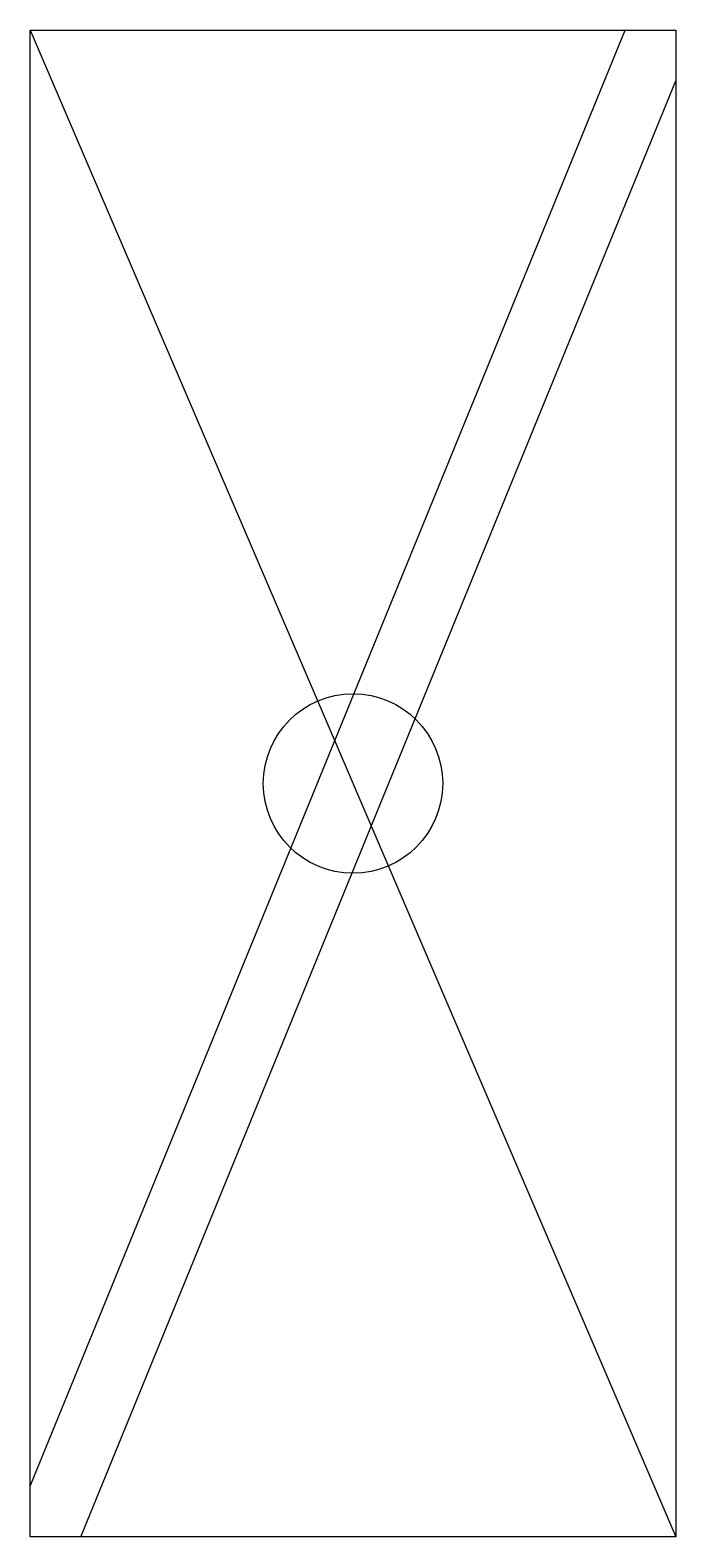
# Model space of a CAD drawing. Header units: millimetres. Extents: x -450 to 450, y -1050 to 1050.
import ezdxf

# ---------------------------------------------------------------- set-up
doc = ezdxf.new("R2010")
doc.units = ezdxf.units.MM

msp = doc.modelspace()

# ---------------------------------------------------------------- linework, layer by layer
at = {"color": 0, "linetype": 'ByBlock', "lineweight": -2}
for p, q in [((-450, -1050), (-450, 1050)), ((-450, 1050), (450, 1050)), ((-450, -979.3), (379.3, 1050)), ((450, 1050), (450, -1050)), ((-450, 1050), (450, -1050)), ((-379.3, -1050), (450, 979.3)), ((450, -1050), (-450, -1050))]:
    msp.add_line(p, q, dxfattribs=at)
msp.add_circle((0, 0), 125, dxfattribs=at)

doc.saveas('drawing.dxf')
